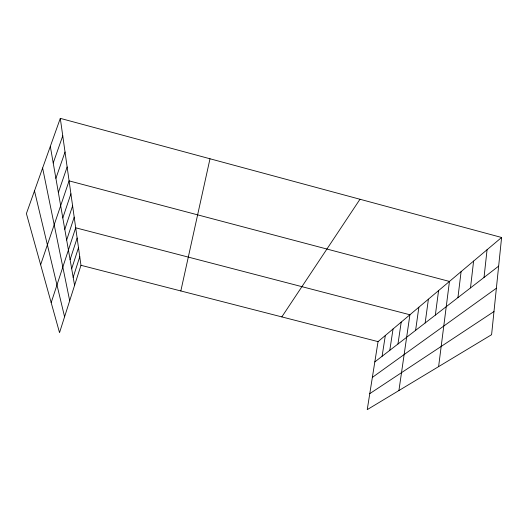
<?xml version="1.0" encoding="UTF-8"?>
<svg xmlns="http://www.w3.org/2000/svg" width="528" height="528" viewBox="0 0 528 528"><rect width="100%" height="100%" fill="white"/><g stroke="black" fill="none" stroke-linecap="round" stroke-linejoin="round"><path stroke-width="0.79" d="M501.6 237.481L491.594 334.699L367.237 409.636L378.048 341.623L501.6 237.481L60.298 118.364L26.4 213.583L59.532 332.647L80.969 265.3L60.298 118.364M484.024 277.444L487.067 249.737M470.488 287.912L473.603 261.083M457.928 297.627L461.102 271.623M438.61 366.63L449.453 281.437L69.089 180.866L40.636 264.746M435.343 315.091L438.583 290.598M425.152 322.971L428.406 299.171M415.602 330.356L418.869 307.217M398.917 390.548L409.906 314.767L75.689 227.792L51.183 302.65M397.96 344.005L401.221 322.087M389.789 350.321L393.043 328.984M382.094 356.275L385.334 335.478M180.833 290.954L209.999 158.77M73.174 277.312L79.761 256.747M71.683 268.772L78.487 247.678M70.099 259.69L77.134 238.049M66.667 240.022L74.197 217.193M64.805 229.343L72.607 205.894M62.812 217.925L70.91 193.809M58.377 192.515L67.135 166.973M55.902 178.332L65.03 152.011M53.222 163L62.753 135.861M281.827 316.899L359.984 199.261M374.827 361.898L498.65 266.132M372.359 377.408L496.379 288.235M369.785 393.637L493.977 311.54M80.969 265.3L378.048 341.623M34.485 190.865L64.574 316.793M42.616 168.023L69.689 300.716M50.318 146.381L74.58 285.364"/></g></svg>
